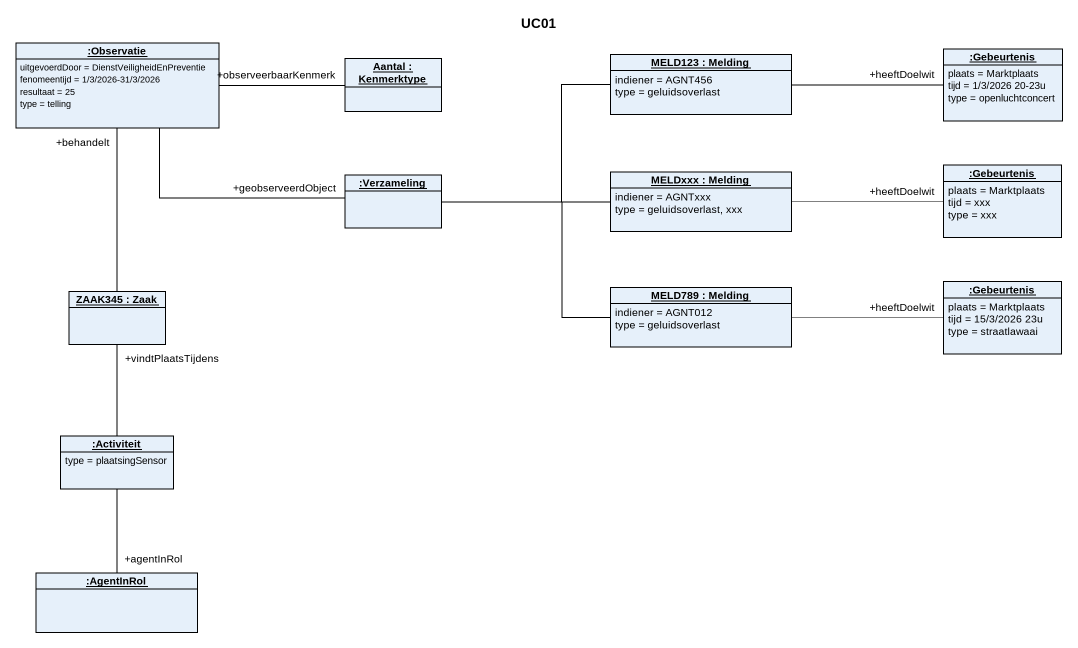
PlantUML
@startuml
title UC01
hide circle
hide empty members
object ":Observatie" as Observatie {
  uitgevoerdDoor = DienstVeiligheidEnPreventie
  fenomeentijd = 1/3/2026-31/3/2026
  resultaat = 25
  type = telling
}
object "Aantal : Kenmerktype" as Aantal
object "MELD123 : Melding" as MELD123 {
  indiener = AGNT456
  type = geluidsoverlast
}
object ":Gebeurtenis" as Gebeurtenis {
  plaats = Marktplaats
  tijd = 1/3/2026 20-23u
  type = openluchtconcert
}
object ":Verzameling" as Verzameling
object "MELDxxx : Melding" as MELDxxx {
  indiener = AGNTxxx
  type = geluidsoverlast, xxx
}
object ":Gebeurtenis" as Gebeurtenis_2 {
  plaats = Marktplaats
  tijd = xxx
  type = xxx
}
object "MELD789 : Melding" as MELD789 {
  indiener = AGNT012
  type = geluidsoverlast
}
object ":Gebeurtenis" as Gebeurtenis_3 {
  plaats = Marktplaats
  tijd = 15/3/2026 23u
  type = straatlawaai
}
object "ZAAK345 : Zaak" as ZAAK345
object ":Activiteit" as Activiteit {
  type = plaatsingSensor
}
object ":AgentInRol" as AgentInRol
Observatie -right- "+observeerbaarKenmerk" Aantal
Observatie -right- "+geobserveerdObject" Verzameling
MELD123 -right- "+heeftDoelwit" Gebeurtenis
Verzameling -right- MELD123
Verzameling -right- MELDxxx
Verzameling -right- MELD789
MELDxxx -right- "+heeftDoelwit" Gebeurtenis_2
MELD789 -right- "+heeftDoelwit" Gebeurtenis_3
ZAAK345 -up- "+behandelt" Observatie
Activiteit -up- "+vindtPlaatsTijdens" ZAAK345
Activiteit -- "+agentInRol" AgentInRol
@enduml
